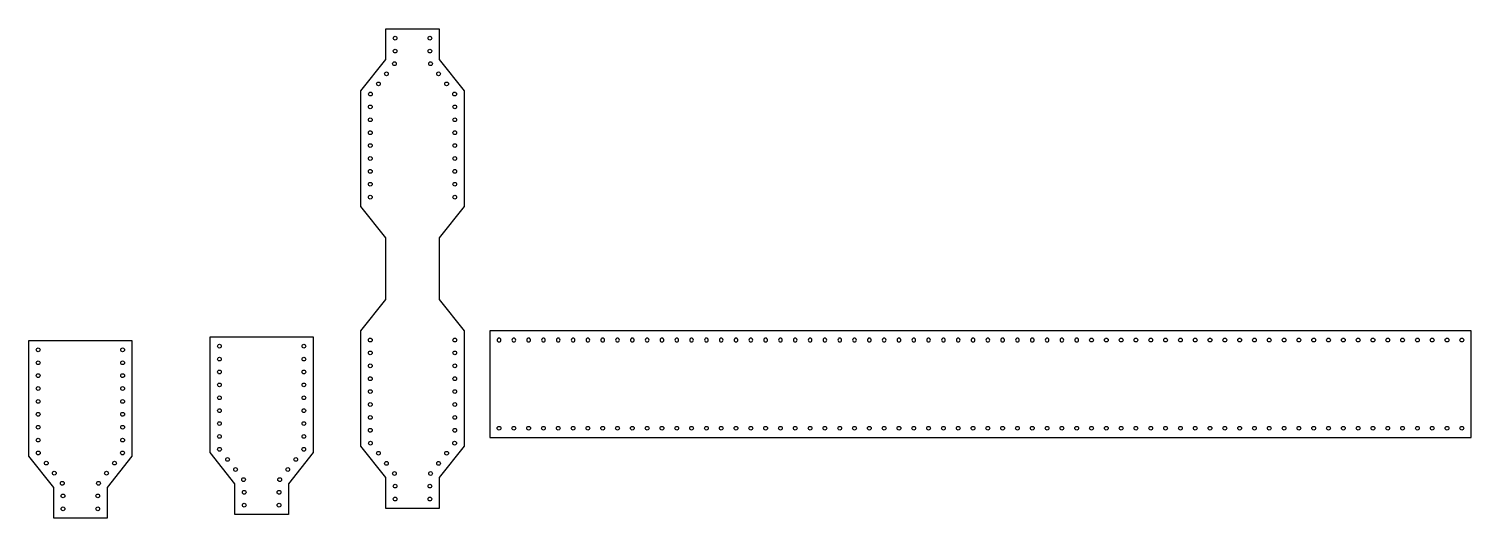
# Model space of a CAD drawing. Header units: millimetres. Extents: x 2106 to 2686, y 2254 to 2451.
import ezdxf

# ---------------------------------------------------------------- set-up
doc = ezdxf.new("R2010")
doc.units = ezdxf.units.MM

# ---------------------------------------------------------------- blocks, each defined once
blk = doc.blocks.new('*U5')
blk.add_circle((0, 0), 0.75)
blk = doc.blocks.new('*U6')
at = {"color": 0, "linetype": 'ByBlock', "lineweight": -2, "transparency": 16777216}
for p in [(2350.84, 2266.31), (2356.8, 2266.31), (2362.76, 2266.31), (2368.72, 2266.31), (2374.69, 2266.31), (2380.65, 2266.31), (2386.61, 2266.31), (2392.57, 2266.31), (2398.53, 2266.31), (2404.49, 2266.31), (2410.46, 2266.31), (2416.42, 2266.31), (2422.38, 2266.31), (2428.34, 2266.31), (2434.3, 2266.31), (2440.26, 2266.31), (2446.22, 2266.31), (2452.19, 2266.31), (2458.15, 2266.31), (2464.11, 2266.31), (2470.07, 2266.31), (2476.03, 2266.31), (2481.99, 2266.31), (2487.96, 2266.31), (2493.92, 2266.31), (2499.88, 2266.31), (2505.84, 2266.31), (2511.8, 2266.31), (2517.76, 2266.31), (2523.72, 2266.31), (2529.69, 2266.31), (2535.65, 2266.31), (2541.61, 2266.31), (2547.57, 2266.31), (2553.53, 2266.31), (2559.49, 2266.31), (2565.46, 2266.31), (2571.42, 2266.31), (2577.38, 2266.31), (2583.34, 2266.31)]:
    blk.add_blockref('*U5', p, dxfattribs=at)
blk = doc.blocks.new('*U7')
blk.add_circle((0, 0), 0.75)
blk = doc.blocks.new('*U8')
at = {"color": 0, "linetype": 'ByBlock', "lineweight": -2, "transparency": 16777216}
for p in [(2350.84, 2266.31), (2356.8, 2266.31), (2362.76, 2266.31), (2368.72, 2266.31), (2374.69, 2266.31), (2380.65, 2266.31), (2386.61, 2266.31), (2392.57, 2266.31), (2398.53, 2266.31), (2404.49, 2266.31), (2410.46, 2266.31), (2416.42, 2266.31), (2422.38, 2266.31), (2428.34, 2266.31), (2434.3, 2266.31), (2440.26, 2266.31), (2446.22, 2266.31), (2452.19, 2266.31), (2458.15, 2266.31), (2464.11, 2266.31), (2470.07, 2266.31), (2476.03, 2266.31), (2481.99, 2266.31), (2487.96, 2266.31), (2493.92, 2266.31), (2499.88, 2266.31), (2505.84, 2266.31), (2511.8, 2266.31), (2517.76, 2266.31), (2523.72, 2266.31), (2529.69, 2266.31), (2535.65, 2266.31), (2541.61, 2266.31), (2547.57, 2266.31), (2553.53, 2266.31), (2559.49, 2266.31), (2565.46, 2266.31), (2571.42, 2266.31), (2577.38, 2266.31), (2583.34, 2266.31)]:
    blk.add_blockref('*U7', p, dxfattribs=at)

msp = doc.modelspace()

# ---------------------------------------------------------------- linework, layer by layer
for points in [[(2239.53, 2379.31), (2239.53, 2425.81), (2249.53, 2438.43), (2249.53, 2450.81), (2271.03, 2450.81), (2271.03, 2438.43), (2281.03, 2425.81), (2281.03, 2379.31), (2271.03, 2366.68), (2271.03, 2341.93), (2281.03, 2329.31), (2281.03, 2282.81), (2271.03, 2270.18), (2271.03, 2257.81), (2249.53, 2257.81), (2249.53, 2270.18), (2239.53, 2282.81), (2239.53, 2329.31), (2249.53, 2341.93), (2249.53, 2366.68)], [(2686.34, 2329.31), (2291.34, 2329.31), (2291.34, 2286.31), (2686.32, 2286.31)], [(2115.86, 2266.24), (2105.86, 2278.86), (2105.86, 2325.36), (2147.36, 2325.36), (2147.36, 2278.86), (2137.36, 2266.24), (2137.36, 2253.86), (2115.86, 2253.86)], [(2188.8, 2267.71), (2178.8, 2280.33), (2178.8, 2326.83), (2220.3, 2326.83), (2220.3, 2280.33), (2210.3, 2267.71), (2210.3, 2255.33), (2188.8, 2255.33)]]:
    msp.add_lwpolyline(points, close=True)
for centre in [(2253.28, 2447.06), (2267.28, 2447.06), (2253.28, 2441.87), (2267.28, 2441.87), (2249.78, 2432.71), (2253, 2436.78), (2267.56, 2436.78), (2270.78, 2432.71), (2246.56, 2428.64), (2274.01, 2428.64), (2243.33, 2424.57), (2277.23, 2424.57), (2243.28, 2419.39), (2243.28, 2414.2), (2277.28, 2419.39), (2277.28, 2414.2), (2243.28, 2409.01), (2277.28, 2409.01), (2243.28, 2403.82), (2277.28, 2403.82), (2243.28, 2398.63), (2277.28, 2398.63), (2243.28, 2393.44), (2277.28, 2393.44), (2243.28, 2388.25), (2277.28, 2388.25), (2243.28, 2383.06), (2277.28, 2383.06), (2109.61, 2321.61), (2143.61, 2321.61), (2182.55, 2323.08), (2216.55, 2323.08), (2243.28, 2325.56), (2277.28, 2325.56), (2533.55, 2325.56), (2539.51, 2325.56), (2545.47, 2325.56), (2551.43, 2325.56), (2557.4, 2325.56), (2563.36, 2325.56), (2569.32, 2325.56), (2575.28, 2325.56), (2581.24, 2325.56), (2587.2, 2325.56), (2593.17, 2325.56), (2599.13, 2325.56), (2605.09, 2325.56), (2611.05, 2325.56), (2617.01, 2325.56), (2622.97, 2325.56), (2628.93, 2325.56), (2634.9, 2325.56), (2640.86, 2325.56), (2646.82, 2325.56), (2652.78, 2325.56), (2658.74, 2325.56), (2664.7, 2325.56), (2670.67, 2325.56), (2676.63, 2325.56), (2682.59, 2325.56), (2109.61, 2316.42), (2143.61, 2316.42), (2182.55, 2317.89), (2216.55, 2317.89), (2243.28, 2320.37), (2277.28, 2320.37), (2109.61, 2311.23), (2143.61, 2311.23), (2182.55, 2312.7), (2216.55, 2312.7), (2243.28, 2315.18), (2243.28, 2309.99), (2277.28, 2315.18), (2277.28, 2309.99), (2109.61, 2306.04), (2143.61, 2306.04), (2182.55, 2307.51), (2216.55, 2307.51), (2243.28, 2304.8), (2277.28, 2304.8), (2109.61, 2300.85), (2143.61, 2300.85), (2182.55, 2302.32), (2216.55, 2302.32), (2243.28, 2299.61), (2277.28, 2299.61), (2109.61, 2295.66), (2143.61, 2295.66), (2182.55, 2297.13), (2216.55, 2297.13), (2243.28, 2294.41), (2277.28, 2294.41), (2109.61, 2290.47), (2143.61, 2290.47), (2182.55, 2291.94), (2182.55, 2286.75), (2216.55, 2291.94), (2216.55, 2286.75), (2243.28, 2289.22), (2277.28, 2289.22), (2533.55, 2290.06), (2539.51, 2290.06), (2545.47, 2290.06), (2551.43, 2290.06), (2557.4, 2290.06), (2563.36, 2290.06), (2569.32, 2290.06), (2575.28, 2290.06), (2581.24, 2290.06), (2587.2, 2290.06), (2593.17, 2290.06), (2599.13, 2290.06), (2605.09, 2290.06), (2611.05, 2290.06), (2617.01, 2290.06), (2622.97, 2290.06), (2628.93, 2290.06), (2634.9, 2290.06), (2640.86, 2290.06), (2646.82, 2290.06), (2652.78, 2290.06), (2658.74, 2290.06), (2664.7, 2290.06), (2670.67, 2290.06), (2676.63, 2290.06), (2682.59, 2290.06), (2109.61, 2285.28), (2143.61, 2285.28), (2182.6, 2281.58), (2216.5, 2281.58), (2243.33, 2284.05), (2277.23, 2284.05), (2109.67, 2280.1), (2112.89, 2276.03), (2140.34, 2276.03), (2143.56, 2280.1), (2185.83, 2277.51), (2213.28, 2277.51), (2246.56, 2279.98), (2249.78, 2275.91), (2270.78, 2275.91), (2274.01, 2279.98), (2116.11, 2271.96), (2137.12, 2271.96), (2189.05, 2273.44), (2192.27, 2269.37), (2206.83, 2269.37), (2210.06, 2273.44), (2253, 2271.84), (2267.56, 2271.84), (2119.33, 2267.89), (2133.89, 2267.89), (2192.55, 2264.27), (2206.55, 2264.27), (2253.28, 2266.75), (2267.28, 2266.75), (2119.61, 2262.8), (2119.61, 2257.61), (2133.61, 2262.8), (2133.61, 2257.61), (2192.55, 2259.08), (2206.55, 2259.08), (2253.28, 2261.56), (2267.28, 2261.56)]:
    msp.add_circle(centre, 0.75)

# ---------------------------------------------------------------- block references
at = {"xscale": -1, "rotation": 180}
msp.add_blockref('*U8', (-55.75, 4591.87), dxfattribs=at)
msp.add_blockref('*U6', (-55.75, 23.74))

doc.saveas('drawing.dxf')
